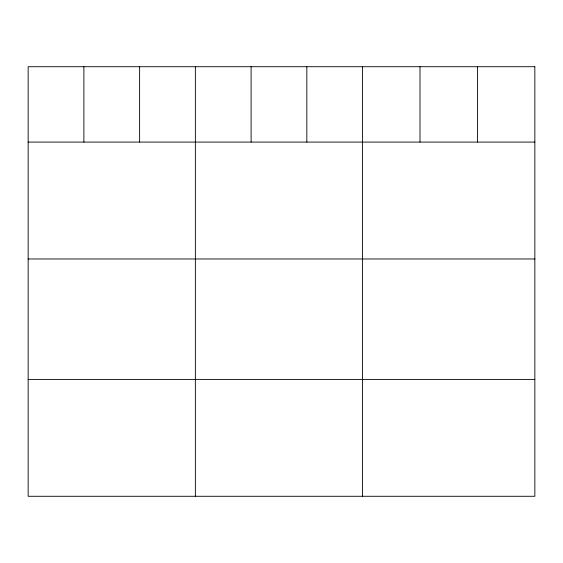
<?xml version="1.0" encoding="UTF-8"?>
<svg xmlns="http://www.w3.org/2000/svg" width="563" height="563" viewBox="0 0 563 563"><rect width="100%" height="100%" fill="white"/><g stroke="black" fill="none" stroke-linecap="round" stroke-linejoin="round"><path stroke-width="0.84" d="M28.15 142.087L534.85 142.087M28.15 258.973L534.85 258.973M28.15 379.399L534.85 379.399M477.424 66.715L477.424 142.087M419.998 66.715L419.998 142.087M362.572 66.715L362.572 496.285M306.835 66.715L306.835 142.087M251.098 66.715L251.098 142.087M195.361 66.715L195.361 496.285M139.624 66.715L139.624 142.087M83.887 66.715L83.887 142.087M534.85 66.715L28.15 66.715L28.15 496.285L534.85 496.285L534.85 66.715"/></g></svg>
